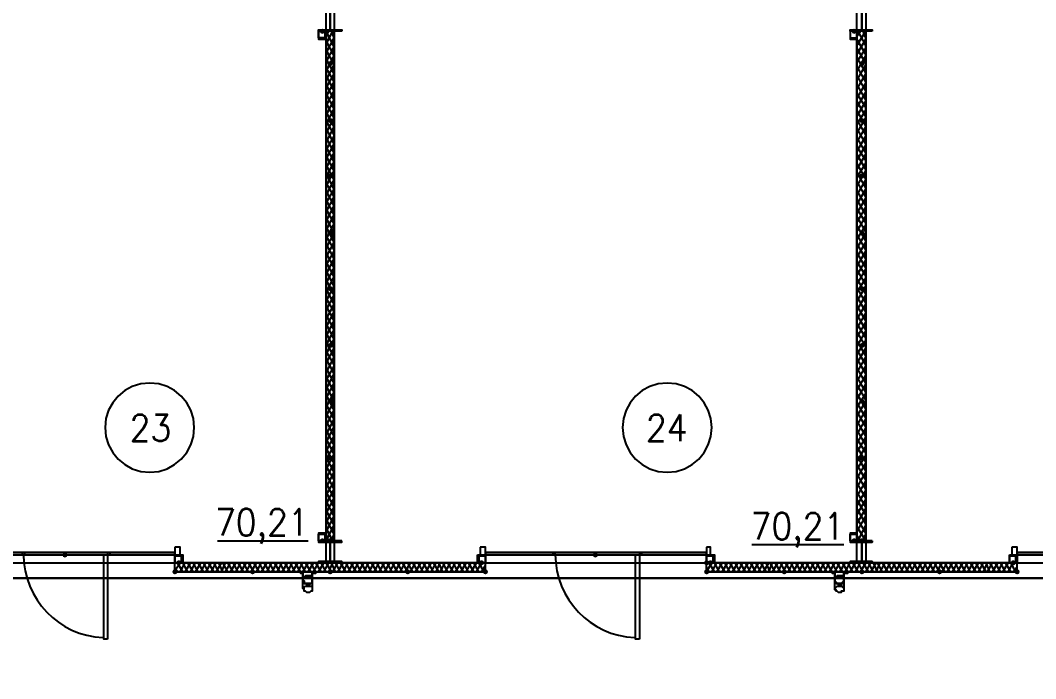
# Model space of a CAD drawing. Header units: millimetres. Extents: x 0 to 420, y 0 to 297.
# Drawn here: x 141.41 to 174.64, y 100.3 to 121.86 of the extents above; entities that cross this region are included whole.
import ezdxf

# ---------------------------------------------------------------- set-up
doc = ezdxf.new("R2010")
doc.units = ezdxf.units.MM
doc.layers.get('0').update_dxf_attribs({"linetype": 'CONTINUOUS'})
doc.styles.get("Standard").update_dxf_attribs({"font": 'STANDARD'})

msp = doc.modelspace()

# ---------------------------------------------------------------- hatches: boundary and pattern name
at = {"true_color": 0x000007}
for points in [[(151.384, 121.496667), (151.359129, 121.436871), (151.299333, 121.412), (151.239538, 121.436871), (151.214667, 121.496667), (151.239537, 121.556462), (151.299333, 121.581333), (151.359129, 121.556463)], [(168.783, 121.496667), (168.758129, 121.436871), (168.698333, 121.412), (168.638537, 121.436871), (168.613667, 121.496667), (168.638537, 121.556462), (168.698333, 121.581333), (168.758129, 121.556463)], [(151.638, 120.438333), (151.613129, 120.378537), (151.553333, 120.353667), (151.493538, 120.378537), (151.468667, 120.438333), (151.493537, 120.498129), (151.553333, 120.523), (151.613129, 120.498129)], [(169.037, 120.438333), (169.012129, 120.378537), (168.952333, 120.353667), (168.892538, 120.378537), (168.867667, 120.438333), (168.892537, 120.498129), (168.952333, 120.523), (169.012129, 120.498129)], [(151.638, 118.575667), (151.613129, 118.515871), (151.553333, 118.491), (151.493538, 118.515871), (151.468667, 118.575667), (151.493537, 118.635462), (151.553333, 118.660333), (151.613129, 118.635463)], [(169.037, 118.575667), (169.012129, 118.515871), (168.952333, 118.491), (168.892538, 118.515871), (168.867667, 118.575667), (168.892537, 118.635462), (168.952333, 118.660333), (169.012129, 118.635463)], [(151.638, 116.755333), (151.613129, 116.695538), (151.553333, 116.670667), (151.493538, 116.695538), (151.468667, 116.755333), (151.493537, 116.815129), (151.553333, 116.84), (151.613129, 116.815129)], [(169.037, 116.755333), (169.012129, 116.695538), (168.952333, 116.670667), (168.892538, 116.695538), (168.867667, 116.755333), (168.892537, 116.815129), (168.952333, 116.84), (169.012129, 116.815129)], [(151.638, 114.892667), (151.613129, 114.832871), (151.553333, 114.808), (151.493538, 114.832871), (151.468667, 114.892667), (151.493537, 114.952462), (151.553333, 114.977333), (151.613129, 114.952463)], [(169.037, 114.892667), (169.012129, 114.832871), (168.952333, 114.808), (168.892538, 114.832871), (168.867667, 114.892667), (168.892537, 114.952462), (168.952333, 114.977333), (169.012129, 114.952463)], [(151.638, 113.072333), (151.613129, 113.012538), (151.553333, 112.987667), (151.493538, 113.012538), (151.468667, 113.072333), (151.493537, 113.132129), (151.553333, 113.157), (151.613129, 113.132129)], [(169.037, 113.072333), (169.012129, 113.012538), (168.952333, 112.987667), (168.892538, 113.012538), (168.867667, 113.072333), (168.892537, 113.132129), (168.952333, 113.157), (169.012129, 113.132129)], [(151.638, 111.209667), (151.613129, 111.149871), (151.553333, 111.125), (151.493538, 111.149871), (151.468667, 111.209667), (151.493537, 111.269462), (151.553333, 111.294333), (151.613129, 111.269463)], [(169.037, 111.209667), (169.012129, 111.149871), (168.952333, 111.125), (168.892538, 111.149871), (168.867667, 111.209667), (168.892537, 111.269462), (168.952333, 111.294333), (169.012129, 111.269463)], [(151.638, 109.389333), (151.613129, 109.329537), (151.553333, 109.304667), (151.493538, 109.329537), (151.468667, 109.389333), (151.493537, 109.449129), (151.553333, 109.474), (151.613129, 109.449129)], [(169.037, 109.389333), (169.012129, 109.329537), (168.952333, 109.304667), (168.892538, 109.329537), (168.867667, 109.389333), (168.892537, 109.449129), (168.952333, 109.474), (169.012129, 109.449129)], [(151.638, 107.526667), (151.613129, 107.466871), (151.553333, 107.442), (151.493538, 107.466871), (151.468667, 107.526667), (151.493537, 107.586462), (151.553333, 107.611333), (151.613129, 107.586463)], [(169.037, 107.526667), (169.012129, 107.466871), (168.952333, 107.442), (168.892538, 107.466871), (168.867667, 107.526667), (168.892537, 107.586462), (168.952333, 107.611333), (169.012129, 107.586463)], [(151.384, 104.817333), (151.359129, 104.757537), (151.299333, 104.732667), (151.239538, 104.757537), (151.214667, 104.817333), (151.239537, 104.877129), (151.299333, 104.902), (151.359129, 104.877129)], [(151.638, 104.817333), (151.613129, 104.757537), (151.553333, 104.732667), (151.493538, 104.757537), (151.468667, 104.817333), (151.493537, 104.877129), (151.553333, 104.902), (151.613129, 104.877129)], [(168.783, 104.817333), (168.758129, 104.757537), (168.698333, 104.732667), (168.638537, 104.757537), (168.613667, 104.817333), (168.638537, 104.877129), (168.698333, 104.902), (168.758129, 104.877129)], [(169.037, 104.817333), (169.012129, 104.757537), (168.952333, 104.732667), (168.892538, 104.757537), (168.867667, 104.817333), (168.892537, 104.877129), (168.952333, 104.902), (169.012129, 104.877129)], [(142.959667, 104.351667), (142.934796, 104.291871), (142.875, 104.267), (142.815204, 104.291871), (142.790333, 104.351667), (142.815204, 104.411462), (142.875, 104.436333), (142.934796, 104.411463)], [(142.959667, 104.351667), (142.934796, 104.291871), (142.875, 104.267), (142.815204, 104.291871), (142.790333, 104.351667), (142.815204, 104.411462), (142.875, 104.436333), (142.934796, 104.411463)], [(160.316333, 104.351667), (160.291462, 104.291871), (160.231667, 104.267), (160.171871, 104.291871), (160.147, 104.351667), (160.171871, 104.411462), (160.231667, 104.436333), (160.291462, 104.411463)], [(160.316333, 104.351667), (160.291462, 104.291871), (160.231667, 104.267), (160.171871, 104.291871), (160.147, 104.351667), (160.171871, 104.411462), (160.231667, 104.436333), (160.291462, 104.411463)], [(146.685, 104.097667), (146.660129, 104.037871), (146.600333, 104.013), (146.540538, 104.037871), (146.515667, 104.097667), (146.540537, 104.157462), (146.600333, 104.182333), (146.660129, 104.157463)], [(156.591, 104.097667), (156.566129, 104.037871), (156.506333, 104.013), (156.446538, 104.037871), (156.421667, 104.097667), (156.446537, 104.157462), (156.506333, 104.182333), (156.566129, 104.157463)], [(163.957, 104.097667), (163.932129, 104.037871), (163.872333, 104.013), (163.812537, 104.037871), (163.787667, 104.097667), (163.812537, 104.157462), (163.872333, 104.182333), (163.932129, 104.157463)], [(164.084, 104.097667), (164.059129, 104.037871), (163.999333, 104.013), (163.939538, 104.037871), (163.914667, 104.097667), (163.939537, 104.157462), (163.999333, 104.182333), (164.059129, 104.157463)], [(173.99, 104.097667), (173.965129, 104.037871), (173.905333, 104.013), (173.845538, 104.037871), (173.820667, 104.097667), (173.845537, 104.157462), (173.905333, 104.182333), (173.965129, 104.157463)]]:
    msp.add_hatch(color=0, dxfattribs=at).paths.add_polyline_path(points, flags=0)
at = {"true_color": 0x0000fe}
for points in [[(146.558, 103.801333), (146.533129, 103.741537), (146.473333, 103.716667), (146.413538, 103.741537), (146.388667, 103.801333), (146.413537, 103.861129), (146.473333, 103.886), (146.533129, 103.861129)], [(149.098, 103.801333), (149.073129, 103.741537), (149.013333, 103.716667), (148.953537, 103.741537), (148.928667, 103.801333), (148.953537, 103.861129), (149.013333, 103.886), (149.073129, 103.861129)], [(149.098, 103.801333), (149.073129, 103.741537), (149.013333, 103.716667), (148.953537, 103.741537), (148.928667, 103.801333), (148.953537, 103.861129), (149.013333, 103.886), (149.073129, 103.861129)], [(151.638, 103.801333), (151.613129, 103.741537), (151.553333, 103.716667), (151.493538, 103.741537), (151.468667, 103.801333), (151.493537, 103.861129), (151.553333, 103.886), (151.613129, 103.861129)], [(151.638, 103.801333), (151.613129, 103.741537), (151.553333, 103.716667), (151.493538, 103.741537), (151.468667, 103.801333), (151.493537, 103.861129), (151.553333, 103.886), (151.613129, 103.861129)], [(151.638, 103.801333), (151.613129, 103.741537), (151.553333, 103.716667), (151.493538, 103.741537), (151.468667, 103.801333), (151.493537, 103.861129), (151.553333, 103.886), (151.613129, 103.861129)], [(151.638, 103.801333), (151.613129, 103.741537), (151.553333, 103.716667), (151.493538, 103.741537), (151.468667, 103.801333), (151.493537, 103.861129), (151.553333, 103.886), (151.613129, 103.861129)], [(154.178, 103.801333), (154.153129, 103.741537), (154.093333, 103.716667), (154.033537, 103.741537), (154.008667, 103.801333), (154.033537, 103.861129), (154.093333, 103.886), (154.153129, 103.861129)], [(154.178, 103.801333), (154.153129, 103.741537), (154.093333, 103.716667), (154.033537, 103.741537), (154.008667, 103.801333), (154.033537, 103.861129), (154.093333, 103.886), (154.153129, 103.861129)], [(156.718, 103.801333), (156.693129, 103.741537), (156.633333, 103.716667), (156.573537, 103.741537), (156.548667, 103.801333), (156.573537, 103.861129), (156.633333, 103.886), (156.693129, 103.861129)], [(163.957, 103.801333), (163.932129, 103.741537), (163.872333, 103.716667), (163.812537, 103.741537), (163.787667, 103.801333), (163.812537, 103.861129), (163.872333, 103.886), (163.932129, 103.861129)], [(166.497, 103.801333), (166.472129, 103.741537), (166.412333, 103.716667), (166.352537, 103.741537), (166.327667, 103.801333), (166.352537, 103.861129), (166.412333, 103.886), (166.472129, 103.861129)], [(166.497, 103.801333), (166.472129, 103.741537), (166.412333, 103.716667), (166.352537, 103.741537), (166.327667, 103.801333), (166.352537, 103.861129), (166.412333, 103.886), (166.472129, 103.861129)], [(169.037, 103.801333), (169.012129, 103.741537), (168.952333, 103.716667), (168.892538, 103.741537), (168.867667, 103.801333), (168.892537, 103.861129), (168.952333, 103.886), (169.012129, 103.861129)], [(169.037, 103.801333), (169.012129, 103.741537), (168.952333, 103.716667), (168.892538, 103.741537), (168.867667, 103.801333), (168.892537, 103.861129), (168.952333, 103.886), (169.012129, 103.861129)], [(169.037, 103.801333), (169.012129, 103.741537), (168.952333, 103.716667), (168.892538, 103.741537), (168.867667, 103.801333), (168.892537, 103.861129), (168.952333, 103.886), (169.012129, 103.861129)], [(171.577, 103.801333), (171.552129, 103.741537), (171.492333, 103.716667), (171.432538, 103.741537), (171.407667, 103.801333), (171.432537, 103.861129), (171.492333, 103.886), (171.552129, 103.861129)], [(171.577, 103.801333), (171.552129, 103.741537), (171.492333, 103.716667), (171.432538, 103.741537), (171.407667, 103.801333), (171.432537, 103.861129), (171.492333, 103.886), (171.552129, 103.861129)], [(174.117, 103.801333), (174.092129, 103.741537), (174.032333, 103.716667), (173.972537, 103.741537), (173.947667, 103.801333), (173.972537, 103.861129), (174.032333, 103.886), (174.092129, 103.861129)]]:
    msp.add_hatch(color=0, dxfattribs=at).paths.add_polyline_path(points, flags=0)
at = {"true_color": 0x000007}
h = msp.add_hatch(color=0, dxfattribs=at)
h.paths.add_polyline_path([(146.473333, 103.801333), (151.553333, 103.801333)], flags=0)
h.paths.add_polyline_path([(151.553333, 103.801333), (146.473333, 103.801333)], flags=0)
h = msp.add_hatch(color=0, dxfattribs=at)
h.paths.add_polyline_path([(151.553333, 103.801333), (156.633333, 103.801333)], flags=0)
h.paths.add_polyline_path([(156.633333, 103.801333), (151.553333, 103.801333)], flags=0)
h = msp.add_hatch(color=0, dxfattribs=at)
h.paths.add_polyline_path([(163.872333, 103.801333), (168.952333, 103.801333)], flags=0)
h.paths.add_polyline_path([(168.952333, 103.801333), (163.872333, 103.801333)], flags=0)
h = msp.add_hatch(color=0, dxfattribs=at)
h.paths.add_polyline_path([(168.952333, 103.801333), (174.032333, 103.801333)], flags=0)
h.paths.add_polyline_path([(174.032333, 103.801333), (168.952333, 103.801333)], flags=0)

# ---------------------------------------------------------------- linework, layer by layer
at = {"color": 0, "true_color": 0x000007}
for points in [[(104.309333, 103.589667), (390.101667, 103.589667), (390.101667, 221.276333), (104.309333, 221.276333)], [(151.426333, 104.097667), (151.426333, 138.599333), (147.701, 138.599333), (134.535333, 138.599333), (134.323667, 138.599333), (134.323667, 104.097667)], [(151.934333, 138.599333), (151.680333, 138.599333), (151.680333, 104.097667), (168.783, 104.097667), (168.783, 138.599333), (165.1, 138.599333)], [(169.079333, 104.097667), (186.182, 104.097667), (186.182, 138.599333), (182.499, 138.599333), (169.333333, 138.599333), (169.079333, 138.599333)], [(151.934333, 121.496667), (151.172333, 121.496667), (151.172333, 121.539), (151.553333, 121.539), (151.553333, 122.174), (151.172333, 122.174), (151.172333, 122.216333), (151.934333, 122.216333), (151.934333, 122.174), (151.553333, 122.174), (151.553333, 121.539), (151.934333, 121.539)], [(169.291, 121.496667), (168.571333, 121.496667), (168.571333, 121.539), (168.952333, 121.539), (168.952333, 122.174), (168.571333, 122.174), (168.571333, 122.216333), (169.291, 122.216333), (169.291, 122.174), (168.952333, 122.174), (168.952333, 121.539), (169.291, 121.539)], [(151.426333, 121.496667), (151.172333, 121.496667), (151.172333, 121.242667), (151.426333, 121.242667)], [(151.384, 121.496667), (151.384, 121.285), (151.172333, 121.285), (151.172333, 121.496667)], [(151.426333, 121.496667), (151.426333, 104.817333), (151.680333, 104.817333), (151.680333, 121.496667)], [(168.783, 121.496667), (168.571333, 121.496667), (168.571333, 121.285), (168.783, 121.285), (168.783, 121.496667), (168.571333, 121.496667), (168.571333, 121.242667), (168.783, 121.242667)], [(168.783, 121.496667), (168.783, 104.817333), (169.079333, 104.817333), (169.079333, 121.496667)], [(151.426333, 105.071333), (151.172333, 105.071333), (151.172333, 104.817333), (151.426333, 104.817333)], [(151.384, 105.029), (151.384, 104.817333), (151.172333, 104.817333), (151.172333, 105.029)], [(168.783, 105.071333), (168.571333, 105.071333), (168.571333, 104.817333), (168.783, 104.817333)], [(168.783, 105.029), (168.783, 104.817333), (168.571333, 104.817333), (168.571333, 105.029)], [(151.934333, 104.817333), (151.172333, 104.817333), (151.172333, 104.775), (151.553333, 104.775), (151.553333, 104.14), (151.172333, 104.14), (151.172333, 104.097667), (151.934333, 104.097667), (151.934333, 104.14), (151.553333, 104.14), (151.553333, 104.775), (151.934333, 104.775)], [(169.291, 104.817333), (168.571333, 104.817333), (168.571333, 104.775), (168.952333, 104.775), (168.952333, 104.14), (168.571333, 104.14), (168.571333, 104.097667), (169.291, 104.097667), (169.291, 104.14), (168.952333, 104.14), (168.952333, 104.775), (169.291, 104.775)], [(139.234333, 104.351667), (146.473333, 104.351667), (146.473333, 104.436333), (139.234333, 104.436333)], [(141.478, 104.351667), (141.562667, 104.351667), (141.562667, 104.436333), (141.478, 104.436333)], [(144.272, 101.6), (144.145, 101.6), (144.145, 104.351667), (144.272, 104.351667)], [(144.272, 104.351667), (144.356667, 104.351667), (144.356667, 104.436333), (144.272, 104.436333)], [(146.473333, 104.605667), (146.473333, 104.351667), (146.642667, 104.351667), (146.642667, 104.605667)], [(146.473333, 104.351667), (146.727333, 104.351667), (146.727333, 104.097667), (146.473333, 104.097667)], [(156.379333, 104.351667), (156.633333, 104.351667), (156.633333, 104.097667), (156.379333, 104.097667)], [(156.464, 104.605667), (156.464, 104.351667), (156.633333, 104.351667), (156.633333, 104.605667)], [(156.633333, 104.351667), (163.872333, 104.351667), (163.872333, 104.436333), (156.633333, 104.436333)], [(158.834667, 104.351667), (158.919333, 104.351667), (158.919333, 104.436333), (158.834667, 104.436333)], [(161.671, 101.6), (161.544, 101.6), (161.544, 104.351667), (161.671, 104.351667)], [(161.671, 104.351667), (161.755667, 104.351667), (161.755667, 104.436333), (161.671, 104.436333)], [(163.872333, 104.605667), (163.872333, 104.351667), (163.999333, 104.351667), (163.999333, 104.605667)], [(163.872333, 104.351667), (164.126333, 104.351667), (164.126333, 104.097667), (163.872333, 104.097667)], [(173.778333, 104.351667), (174.032333, 104.351667), (174.032333, 104.097667), (173.778333, 104.097667)], [(173.863, 104.605667), (173.863, 104.351667), (174.032333, 104.351667), (174.032333, 104.605667)], [(174.032333, 104.351667), (181.271333, 104.351667), (181.271333, 104.436333), (174.032333, 104.436333)], [(146.473333, 104.309333), (146.473333, 104.097667), (146.685, 104.097667), (146.685, 104.309333)], [(156.421667, 104.309333), (156.421667, 104.097667), (156.633333, 104.097667), (156.633333, 104.309333)], [(163.872333, 104.309333), (163.872333, 104.097667), (164.084, 104.097667), (164.084, 104.309333)], [(173.778333, 104.309333), (173.778333, 104.097667), (173.99, 104.097667), (173.99, 104.309333)], [(146.473333, 103.801333), (151.553333, 103.801333)], [(151.553333, 103.801333), (146.473333, 103.801333)], [(146.473333, 103.801333), (151.553333, 103.801333)], [(146.473333, 103.801333), (151.553333, 103.801333)], [(151.087667, 103.759), (150.960667, 103.759), (150.960667, 103.547333), (150.960667, 103.505), (150.960667, 103.462667), (150.918333, 103.420333), (150.876, 103.420333), (150.876, 103.378), (150.833667, 103.378), (150.791333, 103.378), (150.749, 103.420333), (150.706667, 103.420333), (150.706667, 103.462667), (150.706667, 103.505), (150.664333, 103.505), (150.664333, 103.547333), (150.664333, 103.759), (150.579667, 103.759), (150.664333, 103.759), (150.664333, 103.547333), (150.706667, 103.505), (150.706667, 103.462667), (150.749, 103.420333), (150.791333, 103.420333), (150.833667, 103.420333), (150.876, 103.420333), (150.918333, 103.420333), (150.960667, 103.462667), (150.960667, 103.505), (150.960667, 103.547333), (150.960667, 103.759), (151.087667, 103.759), (150.960667, 103.759), (150.960667, 103.547333), (150.960667, 103.505), (150.960667, 103.462667), (150.918333, 103.420333), (150.876, 103.420333), (150.876, 103.378), (150.833667, 103.378), (150.791333, 103.378), (150.749, 103.420333), (150.706667, 103.420333), (150.706667, 103.462667), (150.706667, 103.505), (150.664333, 103.505), (150.664333, 103.547333), (150.664333, 103.759), (150.579667, 103.759), (150.664333, 103.759), (150.664333, 103.547333), (150.706667, 103.505), (150.706667, 103.462667), (150.749, 103.420333), (150.791333, 103.420333), (150.833667, 103.420333), (150.876, 103.420333), (150.918333, 103.420333), (150.960667, 103.462667), (150.960667, 103.505), (150.960667, 103.547333), (150.960667, 103.759), (151.087667, 103.759), (150.960667, 103.759), (150.960667, 103.547333), (150.960667, 103.505), (150.960667, 103.462667), (150.918333, 103.420333), (150.876, 103.420333), (150.833667, 103.420333), (150.791333, 103.420333), (150.749, 103.420333), (150.706667, 103.462667), (150.706667, 103.505), (150.664333, 103.547333), (150.664333, 103.759), (150.579667, 103.759), (150.664333, 103.759), (150.664333, 103.547333), (150.664333, 103.505), (150.706667, 103.505), (150.706667, 103.462667), (150.706667, 103.420333), (150.749, 103.420333), (150.791333, 103.378), (150.833667, 103.378), (150.876, 103.378), (150.876, 103.420333), (150.918333, 103.420333), (150.960667, 103.462667), (150.960667, 103.505), (150.960667, 103.547333), (150.960667, 103.759)], [(150.960667, 103.547333), (150.960667, 103.589667), (150.960667, 103.632), (150.918333, 103.632), (150.918333, 103.674333), (150.876, 103.674333), (150.833667, 103.674333), (150.791333, 103.674333), (150.749, 103.674333), (150.749, 103.632), (150.706667, 103.632), (150.706667, 103.589667), (150.664333, 103.547333), (150.706667, 103.505), (150.706667, 103.462667), (150.749, 103.420333), (150.791333, 103.420333), (150.833667, 103.420333), (150.876, 103.420333), (150.918333, 103.420333), (150.960667, 103.462667), (150.960667, 103.505), (150.960667, 103.547333), (150.960667, 103.505), (150.960667, 103.462667), (150.918333, 103.420333), (150.876, 103.420333), (150.833667, 103.420333), (150.791333, 103.420333), (150.749, 103.420333), (150.706667, 103.462667), (150.706667, 103.505), (150.664333, 103.547333), (150.706667, 103.589667), (150.706667, 103.632), (150.749, 103.632), (150.749, 103.674333), (150.791333, 103.674333), (150.833667, 103.674333), (150.876, 103.674333), (150.918333, 103.674333), (150.918333, 103.632), (150.960667, 103.632), (150.960667, 103.589667)], [(150.664333, 103.547333), (150.706667, 103.589667), (150.706667, 103.632), (150.749, 103.632), (150.749, 103.674333), (150.791333, 103.674333), (150.833667, 103.674333), (150.876, 103.674333), (150.918333, 103.674333), (150.918333, 103.632), (150.960667, 103.632), (150.960667, 103.589667), (150.960667, 103.547333), (150.960667, 103.505), (150.960667, 103.462667), (150.918333, 103.420333), (150.876, 103.420333), (150.833667, 103.420333), (150.791333, 103.420333), (150.749, 103.420333), (150.706667, 103.462667), (150.706667, 103.505)], [(151.553333, 103.801333), (156.633333, 103.801333)], [(156.633333, 103.801333), (151.553333, 103.801333)], [(156.633333, 103.801333), (151.553333, 103.801333)], [(156.633333, 103.801333), (151.553333, 103.801333)], [(163.872333, 103.801333), (168.952333, 103.801333)], [(168.952333, 103.801333), (163.872333, 103.801333)], [(163.872333, 103.801333), (168.952333, 103.801333)], [(163.872333, 103.801333), (168.952333, 103.801333)], [(168.486667, 103.759), (168.359667, 103.759), (168.359667, 103.547333), (168.359667, 103.505), (168.359667, 103.462667), (168.317333, 103.420333), (168.275, 103.420333), (168.275, 103.378), (168.232667, 103.378), (168.190333, 103.378), (168.148, 103.420333), (168.105667, 103.420333), (168.105667, 103.462667), (168.063333, 103.505), (168.063333, 103.547333), (168.063333, 103.759), (167.978667, 103.759), (168.063333, 103.759), (168.063333, 103.547333), (168.063333, 103.505), (168.105667, 103.462667), (168.105667, 103.420333), (168.148, 103.420333), (168.190333, 103.420333), (168.232667, 103.420333), (168.275, 103.420333), (168.317333, 103.420333), (168.317333, 103.462667), (168.359667, 103.462667), (168.359667, 103.505), (168.359667, 103.547333), (168.359667, 103.759), (168.486667, 103.759), (168.359667, 103.759), (168.359667, 103.547333), (168.359667, 103.505), (168.359667, 103.462667), (168.317333, 103.420333), (168.275, 103.420333), (168.275, 103.378), (168.232667, 103.378), (168.190333, 103.378), (168.148, 103.420333), (168.105667, 103.420333), (168.105667, 103.462667), (168.063333, 103.505), (168.063333, 103.547333), (168.063333, 103.759), (167.978667, 103.759), (168.063333, 103.759), (168.063333, 103.547333), (168.063333, 103.505), (168.105667, 103.462667), (168.105667, 103.420333), (168.148, 103.420333), (168.190333, 103.420333), (168.232667, 103.420333), (168.275, 103.420333), (168.317333, 103.420333), (168.317333, 103.462667), (168.359667, 103.462667), (168.359667, 103.505), (168.359667, 103.547333), (168.359667, 103.759), (168.486667, 103.759), (168.359667, 103.759), (168.359667, 103.547333), (168.359667, 103.505), (168.359667, 103.462667), (168.317333, 103.462667), (168.317333, 103.420333), (168.275, 103.420333), (168.232667, 103.420333), (168.190333, 103.420333), (168.148, 103.420333), (168.105667, 103.420333), (168.105667, 103.462667), (168.063333, 103.505), (168.063333, 103.547333), (168.063333, 103.759), (167.978667, 103.759), (168.063333, 103.759), (168.063333, 103.547333), (168.063333, 103.505), (168.105667, 103.462667), (168.105667, 103.420333), (168.148, 103.420333), (168.190333, 103.378), (168.232667, 103.378), (168.275, 103.378), (168.275, 103.420333), (168.317333, 103.420333), (168.359667, 103.462667), (168.359667, 103.505), (168.359667, 103.547333), (168.359667, 103.759)], [(168.359667, 103.547333), (168.359667, 103.589667), (168.359667, 103.632), (168.317333, 103.632), (168.317333, 103.674333), (168.275, 103.674333), (168.232667, 103.674333), (168.190333, 103.674333), (168.148, 103.674333), (168.105667, 103.632), (168.063333, 103.589667), (168.063333, 103.547333), (168.063333, 103.505), (168.105667, 103.462667), (168.105667, 103.420333), (168.148, 103.420333), (168.190333, 103.420333), (168.232667, 103.420333), (168.275, 103.420333), (168.317333, 103.420333), (168.317333, 103.462667), (168.359667, 103.462667), (168.359667, 103.505), (168.359667, 103.547333), (168.359667, 103.505), (168.359667, 103.462667), (168.317333, 103.462667), (168.317333, 103.420333), (168.275, 103.420333), (168.232667, 103.420333), (168.190333, 103.420333), (168.148, 103.420333), (168.105667, 103.420333), (168.105667, 103.462667), (168.063333, 103.505), (168.063333, 103.547333), (168.063333, 103.589667), (168.105667, 103.632), (168.148, 103.674333), (168.190333, 103.674333), (168.232667, 103.674333), (168.275, 103.674333), (168.317333, 103.674333), (168.317333, 103.632), (168.359667, 103.632), (168.359667, 103.589667)], [(168.063333, 103.547333), (168.063333, 103.589667), (168.105667, 103.632), (168.148, 103.674333), (168.190333, 103.674333), (168.232667, 103.674333), (168.275, 103.674333), (168.317333, 103.674333), (168.317333, 103.632), (168.359667, 103.632), (168.359667, 103.589667), (168.359667, 103.547333), (168.359667, 103.505), (168.359667, 103.462667), (168.317333, 103.462667), (168.317333, 103.420333), (168.275, 103.420333), (168.232667, 103.420333), (168.190333, 103.420333), (168.148, 103.420333), (168.105667, 103.420333), (168.105667, 103.462667), (168.063333, 103.505)], [(168.952333, 103.801333), (174.032333, 103.801333)], [(174.032333, 103.801333), (168.952333, 103.801333)], [(174.032333, 103.801333), (168.952333, 103.801333)], [(174.032333, 103.801333), (168.952333, 103.801333)], [(116.416667, 94.953667), (377.994333, 94.953667), (377.994333, 103.589667), (116.416667, 103.589667)], [(150.960667, 103.251), (150.960667, 103.208667), (150.960667, 103.166333), (150.918333, 103.166333), (150.876, 103.124), (150.833667, 103.124), (150.791333, 103.124), (150.749, 103.166333), (150.706667, 103.166333), (150.706667, 103.208667), (150.664333, 103.251), (150.706667, 103.251), (150.706667, 103.293333), (150.749, 103.335667), (150.791333, 103.335667), (150.833667, 103.335667), (150.876, 103.335667), (150.918333, 103.335667), (150.960667, 103.293333)], [(168.359667, 103.251), (168.359667, 103.208667), (168.359667, 103.166333), (168.317333, 103.166333), (168.275, 103.166333), (168.275, 103.124), (168.232667, 103.124), (168.190333, 103.124), (168.148, 103.166333), (168.105667, 103.166333), (168.105667, 103.208667), (168.063333, 103.208667), (168.063333, 103.251), (168.105667, 103.293333), (168.148, 103.335667), (168.190333, 103.335667), (168.232667, 103.335667), (168.275, 103.335667), (168.317333, 103.335667), (168.317333, 103.293333), (168.359667, 103.293333)]]:
    msp.add_lwpolyline(points, close=True, dxfattribs=at)
for points in [[(151.553333, 121.496667), (151.553333, 122.216333)], [(168.952333, 121.496667), (168.952333, 122.216333)], [(151.214667, 121.496667), (151.214667, 121.539)], [(151.299333, 121.285), (151.299333, 121.242667)], [(151.384, 121.496667), (151.384, 121.539)], [(151.426333, 121.369667), (151.511, 121.496667)], [(151.426333, 121.073333), (151.638, 121.496667)], [(151.680333, 120.988667), (151.426333, 121.496667)], [(151.426333, 120.777), (151.680333, 121.285)], [(151.680333, 121.285), (151.595667, 121.496667)], [(151.722667, 121.496667), (151.722667, 121.539)], [(151.892, 121.496667), (151.892, 121.539)], [(168.613667, 121.496667), (168.613667, 121.539)], [(168.698333, 121.285), (168.698333, 121.242667)], [(168.783, 121.496667), (168.783, 121.539)], [(168.783, 121.327333), (168.91, 121.496667)], [(168.783, 121.031), (169.079333, 121.496667)], [(169.079333, 121.031), (168.825333, 121.496667)], [(169.079333, 121.285), (168.994667, 121.496667)], [(169.121667, 121.496667), (169.121667, 121.539)], [(169.291, 121.496667), (169.291, 121.539)], [(151.680333, 120.692333), (151.426333, 121.200333)], [(151.426333, 120.480667), (151.680333, 120.988667)], [(168.783, 120.734667), (169.079333, 121.242667)], [(169.079333, 120.734667), (168.783, 121.242667)], [(168.783, 120.480667), (169.079333, 120.946333)], [(169.079333, 120.438333), (168.783, 120.946333)], [(151.680333, 120.396), (151.426333, 120.904)], [(151.426333, 120.184333), (151.680333, 120.692333)], [(151.680333, 120.099667), (151.426333, 120.607667)], [(168.783, 120.184333), (169.079333, 120.692333)], [(169.079333, 120.142), (168.783, 120.65)], [(151.426333, 119.888), (151.680333, 120.396)], [(151.680333, 119.845667), (151.426333, 120.311333)], [(168.783, 119.888), (169.079333, 120.396)], [(169.079333, 119.845667), (168.783, 120.353667)], [(151.426333, 119.634), (151.680333, 120.099667)], [(151.680333, 119.549333), (151.426333, 120.057333)], [(168.783, 119.591667), (169.079333, 120.099667)], [(169.079333, 119.549333), (168.783, 120.057333)], [(151.426333, 119.337667), (151.680333, 119.845667)], [(151.680333, 119.253), (151.426333, 119.761)], [(168.783, 119.295333), (169.079333, 119.803333)], [(169.079333, 119.253), (168.783, 119.761)], [(151.426333, 119.041333), (151.680333, 119.549333)], [(151.680333, 118.956667), (151.426333, 119.464667)], [(168.783, 118.999), (169.079333, 119.507)], [(169.079333, 118.999), (168.783, 119.464667)], [(151.426333, 118.745), (151.680333, 119.253)], [(151.680333, 118.660333), (151.426333, 119.168333)], [(151.426333, 118.448667), (151.680333, 118.956667)], [(168.783, 118.702667), (169.079333, 119.210667)], [(169.079333, 118.702667), (168.783, 119.210667)], [(151.680333, 118.364), (151.426333, 118.872)], [(151.426333, 118.152333), (151.680333, 118.660333)], [(168.783, 118.448667), (169.079333, 118.914333)], [(169.079333, 118.406333), (168.783, 118.914333)], [(168.783, 118.152333), (169.079333, 118.660333)], [(169.079333, 118.11), (168.783, 118.618)], [(151.680333, 118.11), (151.426333, 118.575667)], [(151.426333, 117.856), (151.680333, 118.364)], [(151.680333, 117.813667), (151.426333, 118.321667)], [(168.783, 117.856), (169.079333, 118.364)], [(169.079333, 117.813667), (168.783, 118.321667)], [(151.426333, 117.602), (151.680333, 118.067667)], [(151.680333, 117.517333), (151.426333, 118.025333)], [(168.783, 117.559667), (169.079333, 118.067667)], [(169.079333, 117.517333), (168.783, 118.025333)], [(151.426333, 117.305667), (151.680333, 117.813667)], [(151.680333, 117.221), (151.426333, 117.729)], [(168.783, 117.263333), (169.079333, 117.771333)], [(169.079333, 117.263333), (168.783, 117.729)], [(151.426333, 117.009333), (151.680333, 117.517333)], [(151.680333, 116.924667), (151.426333, 117.432667)], [(168.783, 116.967), (169.079333, 117.475)], [(169.079333, 116.967), (168.783, 117.475)], [(151.426333, 116.713), (151.680333, 117.221)], [(151.680333, 116.628333), (151.426333, 117.136333)], [(168.783, 116.713), (169.079333, 117.178667)], [(169.079333, 116.670667), (168.783, 117.178667)], [(151.426333, 116.416667), (151.680333, 116.924667)], [(151.680333, 116.332), (151.426333, 116.84)], [(151.426333, 116.120333), (151.680333, 116.628333)], [(168.783, 116.416667), (169.079333, 116.924667)], [(169.079333, 116.374333), (168.783, 116.882333)], [(168.783, 116.120333), (169.079333, 116.628333)], [(151.680333, 116.078), (151.426333, 116.543667)], [(151.426333, 115.866333), (151.680333, 116.332)], [(151.680333, 115.781667), (151.426333, 116.289667)], [(169.079333, 116.078), (168.783, 116.586)], [(168.783, 115.824), (169.079333, 116.332)], [(169.079333, 115.781667), (168.783, 116.289667)], [(151.426333, 115.57), (151.680333, 116.078)], [(151.680333, 115.485333), (151.426333, 115.993333)], [(168.783, 115.527667), (169.079333, 116.035667)], [(169.079333, 115.485333), (168.783, 115.993333)], [(151.426333, 115.273667), (151.680333, 115.781667)], [(151.680333, 115.189), (151.426333, 115.697)], [(168.783, 115.231333), (169.079333, 115.739333)], [(169.079333, 115.231333), (168.783, 115.697)], [(151.426333, 114.977333), (151.680333, 115.485333)], [(151.680333, 114.892667), (151.426333, 115.400667)], [(168.783, 114.935), (169.079333, 115.443)], [(169.079333, 114.935), (168.783, 115.443)], [(151.426333, 114.681), (151.680333, 115.189)], [(151.680333, 114.596333), (151.426333, 115.104333)], [(168.783, 114.681), (169.079333, 115.146667)], [(169.079333, 114.638667), (168.783, 115.146667)], [(151.426333, 114.384667), (151.680333, 114.892667)], [(151.680333, 114.342333), (151.426333, 114.808)], [(168.783, 114.384667), (169.079333, 114.892667)], [(169.079333, 114.342333), (168.783, 114.850333)], [(151.426333, 114.088333), (151.680333, 114.596333)], [(151.680333, 114.046), (151.426333, 114.554)], [(151.426333, 113.834333), (151.680333, 114.3)], [(168.783, 114.088333), (169.079333, 114.596333)], [(169.079333, 114.046), (168.783, 114.554)], [(168.783, 113.792), (169.079333, 114.3)], [(151.680333, 113.749667), (151.426333, 114.257667)], [(151.426333, 113.538), (151.680333, 114.046)], [(151.680333, 113.453333), (151.426333, 113.961333)], [(169.079333, 113.749667), (168.783, 114.257667)], [(168.783, 113.495667), (169.079333, 114.003667)], [(169.079333, 113.495667), (168.783, 113.961333)], [(151.426333, 113.241667), (151.680333, 113.749667)], [(151.680333, 113.157), (151.426333, 113.665)], [(168.783, 113.199333), (169.079333, 113.707333)], [(169.079333, 113.199333), (168.783, 113.707333)], [(151.426333, 112.945333), (151.680333, 113.453333)], [(151.680333, 112.860667), (151.426333, 113.368667)], [(168.783, 112.945333), (169.079333, 113.411)], [(169.079333, 112.903), (168.783, 113.411)], [(151.426333, 112.649), (151.680333, 113.157)], [(151.680333, 112.564333), (151.426333, 113.072333)], [(168.783, 112.649), (169.079333, 113.157)], [(169.079333, 112.606667), (168.783, 113.114667)], [(151.426333, 112.352667), (151.680333, 112.860667)], [(151.680333, 112.310333), (151.426333, 112.776)], [(168.783, 112.352667), (169.079333, 112.860667)], [(169.079333, 112.310333), (168.783, 112.818333)], [(151.426333, 112.056333), (151.680333, 112.564333)], [(151.680333, 112.014), (151.426333, 112.522)], [(151.426333, 111.802333), (151.680333, 112.310333)], [(168.783, 112.056333), (169.079333, 112.564333)], [(169.079333, 112.014), (168.783, 112.522)], [(151.680333, 111.717667), (151.426333, 112.225667)], [(151.426333, 111.506), (151.680333, 112.014)], [(168.783, 111.76), (169.079333, 112.268)], [(169.079333, 111.717667), (168.783, 112.225667)], [(168.783, 111.463667), (169.079333, 111.971667)], [(151.680333, 111.421333), (151.426333, 111.929333)], [(151.426333, 111.209667), (151.680333, 111.717667)], [(169.079333, 111.463667), (168.783, 111.929333)], [(168.783, 111.167333), (169.079333, 111.675333)], [(169.079333, 111.167333), (168.783, 111.675333)], [(151.680333, 111.125), (151.426333, 111.633)], [(151.426333, 110.913333), (151.680333, 111.421333)], [(151.680333, 110.828667), (151.426333, 111.336667)], [(168.783, 110.913333), (169.079333, 111.379)], [(169.079333, 110.871), (168.783, 111.379)], [(151.426333, 110.617), (151.680333, 111.125)], [(151.680333, 110.574667), (151.426333, 111.040333)], [(168.783, 110.617), (169.079333, 111.125)], [(169.079333, 110.574667), (168.783, 111.082667)], [(151.426333, 110.320667), (151.680333, 110.828667)], [(151.680333, 110.278333), (151.426333, 110.786333)], [(168.783, 110.320667), (169.079333, 110.828667)], [(169.079333, 110.278333), (168.783, 110.786333)], [(151.426333, 110.066667), (151.680333, 110.532333)], [(151.680333, 109.982), (151.426333, 110.49)], [(168.783, 110.024333), (169.079333, 110.532333)], [(169.079333, 109.982), (168.783, 110.49)], [(147.108333, 108.5215), (147.078661, 108.815844), (146.993561, 109.089996), (146.858905, 109.338083), (146.680566, 109.554232), (146.464416, 109.732572), (146.216329, 109.867228), (145.942177, 109.952328), (145.647833, 109.982), (145.35349, 109.952328), (145.079338, 109.867228), (144.831251, 109.732572), (144.615101, 109.554232), (144.436762, 109.338083), (144.302106, 109.089996), (144.217005, 108.815844), (144.187333, 108.5215)], [(151.426333, 109.770333), (151.680333, 110.278333)], [(151.680333, 109.685667), (151.426333, 110.193667)], [(151.426333, 109.474), (151.680333, 109.982)], [(164.041667, 108.5215), (164.011995, 108.815844), (163.926894, 109.089996), (163.792238, 109.338083), (163.613899, 109.554232), (163.397749, 109.732572), (163.149662, 109.867228), (162.87551, 109.952328), (162.581167, 109.982), (162.286823, 109.952328), (162.012671, 109.867228), (161.764584, 109.732572), (161.548434, 109.554232), (161.370095, 109.338083), (161.235439, 109.089996), (161.150339, 108.815844), (161.120667, 108.5215)], [(168.783, 109.728), (169.079333, 110.236)], [(169.079333, 109.685667), (168.783, 110.193667)], [(151.680333, 109.389333), (151.426333, 109.897333)], [(151.426333, 109.177667), (151.680333, 109.685667)], [(168.783, 109.431667), (169.079333, 109.939667)], [(169.079333, 109.431667), (168.783, 109.939667)], [(168.783, 109.177667), (169.079333, 109.643333)], [(169.079333, 109.135333), (168.783, 109.643333)], [(151.680333, 109.093), (151.426333, 109.601)], [(151.426333, 108.881333), (151.680333, 109.389333)], [(168.783, 108.881333), (169.079333, 109.389333)], [(169.079333, 108.839), (168.783, 109.347)], [(151.680333, 108.796667), (151.426333, 109.304667)], [(151.426333, 108.585), (151.680333, 109.093)], [(151.680333, 108.542667), (151.426333, 109.008333)], [(168.783, 108.585), (169.079333, 109.093)], [(169.079333, 108.542667), (168.783, 109.050667)], [(151.426333, 108.288667), (151.680333, 108.796667)], [(151.680333, 108.246333), (151.426333, 108.754333)], [(168.783, 108.288667), (169.079333, 108.796667)], [(169.079333, 108.246333), (168.783, 108.754333)], [(144.187333, 108.5215), (144.217005, 108.227156), (144.302106, 107.953004), (144.436762, 107.704917), (144.615101, 107.488768), (144.831251, 107.310428), (145.079338, 107.175772), (145.35349, 107.090672), (145.647833, 107.061), (145.942177, 107.090672), (146.216329, 107.175772), (146.464416, 107.310428), (146.680566, 107.488768), (146.858905, 107.704917), (146.993561, 107.953004), (147.078661, 108.227156), (147.108333, 108.5215)], [(151.426333, 108.034667), (151.680333, 108.542667)], [(151.680333, 107.95), (151.426333, 108.458)], [(161.120667, 108.5215), (161.150339, 108.227156), (161.235439, 107.953004), (161.370095, 107.704917), (161.548434, 107.488768), (161.764584, 107.310428), (162.012671, 107.175772), (162.286823, 107.090672), (162.581167, 107.061), (162.87551, 107.090672), (163.149662, 107.175772), (163.397749, 107.310428), (163.613899, 107.488768), (163.792238, 107.704917), (163.926894, 107.953004), (164.011995, 108.227156), (164.041667, 108.5215)], [(168.783, 107.992333), (169.079333, 108.500333)], [(169.079333, 107.95), (168.783, 108.458)], [(151.426333, 107.738333), (151.680333, 108.246333)], [(151.680333, 107.653667), (151.426333, 108.161667)], [(168.783, 107.696), (169.079333, 108.204)], [(169.079333, 107.696), (168.783, 108.161667)], [(151.426333, 107.442), (151.680333, 107.95)], [(151.680333, 107.357333), (151.426333, 107.865333)], [(151.426333, 107.145667), (151.680333, 107.653667)], [(168.783, 107.399667), (169.079333, 107.907667)], [(169.079333, 107.399667), (168.783, 107.907667)], [(151.680333, 107.061), (151.426333, 107.569)], [(151.426333, 106.849333), (151.680333, 107.357333)], [(168.783, 107.145667), (169.079333, 107.611333)], [(169.079333, 107.103333), (168.783, 107.611333)], [(168.783, 106.849333), (169.079333, 107.357333)], [(151.680333, 106.807), (151.426333, 107.272667)], [(151.426333, 106.553), (151.680333, 107.061)], [(151.680333, 106.510667), (151.426333, 107.018667)], [(169.079333, 106.807), (168.783, 107.315)], [(168.783, 106.553), (169.079333, 107.061)], [(169.079333, 106.510667), (168.783, 107.018667)], [(151.426333, 106.299), (151.680333, 106.764667)], [(151.680333, 106.214333), (151.426333, 106.722333)], [(168.783, 106.256667), (169.079333, 106.764667)], [(169.079333, 106.214333), (168.783, 106.722333)], [(151.426333, 106.002667), (151.680333, 106.510667)], [(151.680333, 105.918), (151.426333, 106.426)], [(168.783, 105.960333), (169.079333, 106.468333)], [(169.079333, 105.918), (168.783, 106.426)], [(151.426333, 105.706333), (151.680333, 106.214333)], [(151.680333, 105.621667), (151.426333, 106.129667)], [(168.783, 105.664), (169.079333, 106.172)], [(169.079333, 105.664), (168.783, 106.172)], [(151.426333, 105.41), (151.680333, 105.918)], [(151.680333, 105.325333), (151.426333, 105.833333)], [(168.783, 105.367667), (169.079333, 105.875667)], [(169.079333, 105.367667), (168.783, 105.875667)], [(151.426333, 105.113667), (151.680333, 105.621667)], [(151.680333, 105.029), (151.426333, 105.537)], [(151.426333, 104.817333), (151.680333, 105.325333)], [(168.783, 105.113667), (169.079333, 105.621667)], [(169.079333, 105.071333), (168.783, 105.579333)], [(168.825333, 104.817333), (169.079333, 105.325333)], [(151.299333, 105.071333), (151.299333, 105.029)], [(151.638, 104.817333), (151.426333, 105.240667)], [(151.595667, 104.817333), (151.680333, 105.029)], [(168.698333, 105.071333), (168.698333, 105.029)], [(169.079333, 104.817333), (168.783, 105.283)], [(168.994667, 104.817333), (169.079333, 105.029)], [(147.870333, 104.817333), (150.833667, 104.817333)], [(151.214667, 104.817333), (151.214667, 104.775)], [(151.384, 104.817333), (151.384, 104.775)], [(151.511, 104.817333), (151.426333, 104.986667)], [(151.553333, 104.817333), (151.553333, 104.097667)], [(151.722667, 104.817333), (151.722667, 104.775)], [(151.892, 104.817333), (151.892, 104.775)], [(165.354, 104.690333), (168.359667, 104.690333)], [(168.613667, 104.817333), (168.613667, 104.775)], [(168.91, 104.817333), (168.783, 104.986667)], [(168.783, 104.817333), (168.783, 104.775)], [(168.952333, 104.817333), (168.952333, 104.097667)], [(169.121667, 104.817333), (169.121667, 104.775)], [(169.291, 104.817333), (169.291, 104.775)], [(142.875, 104.351667), (139.234333, 104.351667), (139.234333, 104.224667)], [(141.520355, 104.362623), (141.534511, 104.093229), (141.574139, 103.831184), (141.638021, 103.577758), (141.724942, 103.334221), (141.833685, 103.101843), (141.963034, 102.881894), (142.111774, 102.675643), (142.278687, 102.484361), (142.462559, 102.309318), (142.662173, 102.151784), (142.876312, 102.013028), (143.103761, 101.89432), (143.343303, 101.796931), (143.593723, 101.72213), (143.853804, 101.671187), (144.122331, 101.645373)], [(146.473333, 104.224667), (146.473333, 104.351667), (142.875, 104.351667)], [(146.600333, 104.351667), (146.600333, 104.309333)], [(156.506333, 104.351667), (156.506333, 104.309333)], [(160.231667, 104.351667), (156.633333, 104.351667), (156.633333, 104.224667)], [(158.919354, 104.362623), (158.933511, 104.093229), (158.973139, 103.831184), (159.037021, 103.577758), (159.123942, 103.334221), (159.232685, 103.101843), (159.362034, 102.881894), (159.510774, 102.675643), (159.677687, 102.484361), (159.861559, 102.309318), (160.061173, 102.151784), (160.275312, 102.013028), (160.502761, 101.89432), (160.742303, 101.796931), (160.992723, 101.72213), (161.252804, 101.671187), (161.52133, 101.645373)], [(163.872333, 104.224667), (163.872333, 104.351667), (160.231667, 104.351667)], [(163.999333, 104.351667), (163.999333, 104.309333)], [(173.905333, 104.351667), (173.905333, 104.309333)], [(177.630667, 104.351667), (174.032333, 104.351667), (174.032333, 104.224667)], [(139.234333, 104.224667), (139.234333, 104.097667), (142.875, 104.097667)], [(142.875, 104.097667), (146.473333, 104.097667), (146.473333, 104.224667)], [(146.473333, 103.843667), (146.642667, 104.097667)], [(146.473333, 103.801333), (146.473333, 104.097667)], [(146.473333, 103.801333), (146.473333, 104.097667)], [(146.727333, 103.801333), (146.558, 104.097667)], [(146.642667, 103.801333), (146.812, 104.097667)], [(156.464, 104.097667), (146.642667, 104.097667)], [(146.896667, 103.801333), (146.727333, 104.097667)], [(146.812, 103.801333), (146.981333, 104.097667)], [(147.066, 103.801333), (146.896667, 104.097667)], [(146.981333, 103.801333), (147.150667, 104.097667)], [(147.235333, 103.801333), (147.066, 104.097667)], [(147.150667, 103.801333), (147.32, 104.097667)], [(147.404667, 103.801333), (147.235333, 104.097667)], [(147.32, 103.801333), (147.489333, 104.097667)], [(147.574, 103.801333), (147.404667, 104.097667)], [(147.489333, 103.801333), (147.658667, 104.097667)], [(147.743333, 103.801333), (147.574, 104.097667)], [(147.658667, 103.801333), (147.828, 104.097667)], [(147.912667, 103.801333), (147.743333, 104.097667)], [(147.828, 103.801333), (147.997333, 104.097667)], [(148.039667, 103.801333), (147.912667, 104.097667)], [(147.997333, 103.801333), (148.124333, 104.097667)], [(148.209, 103.801333), (148.039667, 104.097667)], [(148.124333, 103.801333), (148.293667, 104.097667)], [(148.378333, 103.801333), (148.209, 104.097667)], [(148.293667, 103.801333), (148.463, 104.097667)], [(148.547667, 103.801333), (148.378333, 104.097667)], [(148.463, 103.801333), (148.632333, 104.097667)], [(148.717, 103.801333), (148.547667, 104.097667)], [(148.632333, 103.801333), (148.801667, 104.097667)], [(148.886333, 103.801333), (148.717, 104.097667)], [(148.801667, 103.801333), (148.971, 104.097667)], [(149.055667, 103.801333), (148.886333, 104.097667)], [(148.971, 103.801333), (149.140333, 104.097667)], [(149.225, 103.801333), (149.055667, 104.097667)], [(149.140333, 103.801333), (149.309667, 104.097667)], [(149.394333, 103.801333), (149.225, 104.097667)], [(149.309667, 103.801333), (149.479, 104.097667)], [(149.563667, 103.801333), (149.394333, 104.097667)], [(149.479, 103.801333), (149.648333, 104.097667)], [(149.733, 103.801333), (149.563667, 104.097667)], [(149.648333, 103.801333), (149.817667, 104.097667)], [(149.902333, 103.801333), (149.733, 104.097667)], [(149.817667, 103.801333), (149.987, 104.097667)], [(150.071667, 103.801333), (149.902333, 104.097667)], [(149.987, 103.801333), (150.156333, 104.097667)], [(150.241, 103.801333), (150.071667, 104.097667)], [(150.156333, 103.801333), (150.325667, 104.097667)], [(150.410333, 103.801333), (150.241, 104.097667)], [(150.325667, 103.801333), (150.495, 104.097667)], [(150.579667, 103.801333), (150.410333, 104.097667)], [(150.495, 103.801333), (150.664333, 104.097667)], [(150.749, 103.801333), (150.579667, 104.097667)], [(150.664333, 103.801333), (150.833667, 104.097667)], [(150.918333, 103.801333), (150.749, 104.097667)], [(150.833667, 103.801333), (151.003, 104.097667)], [(151.087667, 103.801333), (150.918333, 104.097667)], [(151.003, 103.801333), (151.172333, 104.097667)], [(151.257, 103.801333), (151.087667, 104.097667)], [(151.172333, 103.801333), (151.341667, 104.097667)], [(151.214667, 104.14), (151.214667, 104.097667)], [(151.426333, 103.801333), (151.257, 104.097667)], [(151.341667, 103.801333), (151.511, 104.097667)], [(151.384, 104.14), (151.384, 104.097667)], [(151.595667, 103.801333), (151.426333, 104.097667)], [(151.511, 103.801333), (151.638, 104.097667)], [(151.722667, 103.801333), (151.595667, 104.097667)], [(151.638, 103.801333), (151.807333, 104.097667)], [(151.722667, 104.14), (151.722667, 104.097667)], [(151.892, 103.801333), (151.722667, 104.097667)], [(151.807333, 103.801333), (151.976667, 104.097667)], [(151.892, 104.14), (151.892, 104.097667)], [(152.061333, 103.801333), (151.892, 104.097667)], [(151.976667, 103.801333), (152.146, 104.097667)], [(152.230667, 103.801333), (152.061333, 104.097667)], [(152.146, 103.801333), (152.315333, 104.097667)], [(152.4, 103.801333), (152.230667, 104.097667)], [(152.315333, 103.801333), (152.484667, 104.097667)], [(152.569333, 103.801333), (152.4, 104.097667)], [(152.484667, 103.801333), (152.654, 104.097667)], [(152.738667, 103.801333), (152.569333, 104.097667)], [(152.654, 103.801333), (152.823333, 104.097667)], [(152.908, 103.801333), (152.738667, 104.097667)], [(152.823333, 103.801333), (152.992667, 104.097667)], [(153.077333, 103.801333), (152.908, 104.097667)], [(152.992667, 103.801333), (153.162, 104.097667)], [(153.246667, 103.801333), (153.077333, 104.097667)], [(153.162, 103.801333), (153.331333, 104.097667)], [(153.416, 103.801333), (153.246667, 104.097667)], [(153.331333, 103.801333), (153.500667, 104.097667)], [(153.585333, 103.801333), (153.416, 104.097667)], [(153.500667, 103.801333), (153.67, 104.097667)], [(153.754667, 103.801333), (153.585333, 104.097667)], [(153.67, 103.801333), (153.839333, 104.097667)], [(153.924, 103.801333), (153.754667, 104.097667)], [(153.839333, 103.801333), (154.008667, 104.097667)], [(154.093333, 103.801333), (153.924, 104.097667)], [(154.008667, 103.801333), (154.178, 104.097667)], [(154.262667, 103.801333), (154.093333, 104.097667)], [(154.178, 103.801333), (154.347333, 104.097667)], [(154.432, 103.801333), (154.262667, 104.097667)], [(154.347333, 103.801333), (154.516667, 104.097667)], [(154.601333, 103.801333), (154.432, 104.097667)], [(154.516667, 103.801333), (154.686, 104.097667)], [(154.770667, 103.801333), (154.601333, 104.097667)], [(154.686, 103.801333), (154.855333, 104.097667)], [(154.94, 103.801333), (154.770667, 104.097667)], [(154.855333, 103.801333), (155.024667, 104.097667)], [(155.109333, 103.801333), (154.94, 104.097667)], [(155.024667, 103.801333), (155.151667, 104.097667)], [(155.236333, 103.801333), (155.109333, 104.097667)], [(155.151667, 103.801333), (155.321, 104.097667)], [(155.405667, 103.801333), (155.236333, 104.097667)], [(155.321, 103.801333), (155.490333, 104.097667)], [(155.575, 103.801333), (155.405667, 104.097667)], [(155.490333, 103.801333), (155.659667, 104.097667)], [(155.744333, 103.801333), (155.575, 104.097667)], [(155.659667, 103.801333), (155.829, 104.097667)], [(155.913667, 103.801333), (155.744333, 104.097667)], [(155.829, 103.801333), (155.998333, 104.097667)], [(156.083, 103.801333), (155.913667, 104.097667)], [(155.998333, 103.801333), (156.167667, 104.097667)], [(156.252333, 103.801333), (156.083, 104.097667)], [(156.167667, 103.801333), (156.337, 104.097667)], [(156.421667, 103.801333), (156.252333, 104.097667)], [(156.337, 103.801333), (156.506333, 104.097667)], [(156.591, 103.801333), (156.421667, 104.097667)], [(156.506333, 103.801333), (156.633333, 104.013)], [(156.633333, 104.055333), (156.591, 104.097667)], [(156.633333, 104.224667), (156.633333, 104.097667), (160.231667, 104.097667)], [(156.633333, 103.801333), (156.633333, 104.097667)], [(156.633333, 103.801333), (156.633333, 104.097667)], [(160.231667, 104.097667), (163.872333, 104.097667), (163.872333, 104.224667)], [(163.872333, 103.801333), (164.041667, 104.097667)], [(163.872333, 103.801333), (163.872333, 104.097667)], [(163.872333, 103.801333), (163.872333, 104.097667)], [(164.126333, 103.801333), (163.957, 104.097667)], [(173.863, 104.097667), (163.999333, 104.097667)], [(164.041667, 103.801333), (164.211, 104.097667)], [(164.295667, 103.801333), (164.126333, 104.097667)], [(164.211, 103.801333), (164.380333, 104.097667)], [(164.465, 103.801333), (164.295667, 104.097667)], [(164.380333, 103.801333), (164.549667, 104.097667)], [(164.634333, 103.801333), (164.465, 104.097667)], [(164.549667, 103.801333), (164.719, 104.097667)], [(164.803667, 103.801333), (164.634333, 104.097667)], [(164.719, 103.801333), (164.888333, 104.097667)], [(164.973, 103.801333), (164.803667, 104.097667)], [(164.888333, 103.801333), (165.057667, 104.097667)], [(165.142333, 103.801333), (164.973, 104.097667)], [(165.057667, 103.801333), (165.227, 104.097667)], [(165.311667, 103.801333), (165.142333, 104.097667)], [(165.227, 103.801333), (165.396333, 104.097667)], [(165.481, 103.801333), (165.311667, 104.097667)], [(165.396333, 103.801333), (165.565667, 104.097667)], [(165.650333, 103.801333), (165.481, 104.097667)], [(165.565667, 103.801333), (165.735, 104.097667)], [(165.819667, 103.801333), (165.650333, 104.097667)], [(165.735, 103.801333), (165.904333, 104.097667)], [(165.946667, 103.801333), (165.819667, 104.097667)], [(165.904333, 103.801333), (166.031333, 104.097667)], [(166.116, 103.801333), (165.946667, 104.097667)], [(166.031333, 103.801333), (166.200667, 104.097667)], [(166.285333, 103.801333), (166.116, 104.097667)], [(166.200667, 103.801333), (166.37, 104.097667)], [(166.454667, 103.801333), (166.285333, 104.097667)], [(166.37, 103.801333), (166.539333, 104.097667)], [(166.624, 103.801333), (166.454667, 104.097667)], [(166.539333, 103.801333), (166.708667, 104.097667)], [(166.793333, 103.801333), (166.624, 104.097667)], [(166.708667, 103.801333), (166.878, 104.097667)], [(166.962667, 103.801333), (166.793333, 104.097667)], [(166.878, 103.801333), (167.047333, 104.097667)], [(167.132, 103.801333), (166.962667, 104.097667)], [(167.047333, 103.801333), (167.216667, 104.097667)], [(167.301333, 103.801333), (167.132, 104.097667)], [(167.216667, 103.801333), (167.386, 104.097667)], [(167.470667, 103.801333), (167.301333, 104.097667)], [(167.386, 103.801333), (167.555333, 104.097667)], [(167.64, 103.801333), (167.470667, 104.097667)], [(167.555333, 103.801333), (167.724667, 104.097667)], [(167.809333, 103.801333), (167.64, 104.097667)], [(167.724667, 103.801333), (167.894, 104.097667)], [(167.978667, 103.801333), (167.809333, 104.097667)], [(167.894, 103.801333), (168.063333, 104.097667)], [(168.148, 103.801333), (167.978667, 104.097667)], [(168.063333, 103.801333), (168.232667, 104.097667)], [(168.317333, 103.801333), (168.148, 104.097667)], [(168.232667, 103.801333), (168.402, 104.097667)], [(168.486667, 103.801333), (168.317333, 104.097667)], [(168.402, 103.801333), (168.571333, 104.097667)], [(168.656, 103.801333), (168.486667, 104.097667)], [(168.571333, 103.801333), (168.740667, 104.097667)], [(168.613667, 104.14), (168.613667, 104.097667)], [(168.825333, 103.801333), (168.656, 104.097667)], [(168.740667, 103.801333), (168.91, 104.097667)], [(168.783, 104.14), (168.783, 104.097667)], [(168.994667, 103.801333), (168.825333, 104.097667)], [(168.91, 103.801333), (169.079333, 104.097667)], [(169.164, 103.801333), (168.994667, 104.097667)], [(169.079333, 103.801333), (169.248667, 104.097667)], [(169.121667, 104.14), (169.121667, 104.097667)], [(169.333333, 103.801333), (169.164, 104.097667)], [(169.248667, 103.801333), (169.418, 104.097667)], [(169.291, 104.14), (169.291, 104.097667)], [(169.460333, 103.801333), (169.333333, 104.097667)], [(169.418, 103.801333), (169.545, 104.097667)], [(169.629667, 103.801333), (169.460333, 104.097667)], [(169.545, 103.801333), (169.714333, 104.097667)], [(169.799, 103.801333), (169.629667, 104.097667)], [(169.714333, 103.801333), (169.883667, 104.097667)], [(169.968333, 103.801333), (169.799, 104.097667)], [(169.883667, 103.801333), (170.053, 104.097667)], [(170.137667, 103.801333), (169.968333, 104.097667)], [(170.053, 103.801333), (170.222333, 104.097667)], [(170.307, 103.801333), (170.137667, 104.097667)], [(170.222333, 103.801333), (170.391667, 104.097667)], [(170.476333, 103.801333), (170.307, 104.097667)], [(170.391667, 103.801333), (170.561, 104.097667)], [(170.645667, 103.801333), (170.476333, 104.097667)], [(170.561, 103.801333), (170.730333, 104.097667)], [(170.815, 103.801333), (170.645667, 104.097667)], [(170.730333, 103.801333), (170.899667, 104.097667)], [(170.984333, 103.801333), (170.815, 104.097667)], [(170.899667, 103.801333), (171.069, 104.097667)], [(171.153667, 103.801333), (170.984333, 104.097667)], [(171.069, 103.801333), (171.238333, 104.097667)], [(171.323, 103.801333), (171.153667, 104.097667)], [(171.238333, 103.801333), (171.407667, 104.097667)], [(171.492333, 103.801333), (171.323, 104.097667)], [(171.407667, 103.801333), (171.577, 104.097667)], [(171.661667, 103.801333), (171.492333, 104.097667)], [(171.577, 103.801333), (171.746333, 104.097667)], [(171.831, 103.801333), (171.661667, 104.097667)], [(171.746333, 103.801333), (171.915667, 104.097667)], [(172.000333, 103.801333), (171.831, 104.097667)], [(171.915667, 103.801333), (172.085, 104.097667)], [(172.169667, 103.801333), (172.000333, 104.097667)], [(172.085, 103.801333), (172.254333, 104.097667)], [(172.339, 103.801333), (172.169667, 104.097667)], [(172.254333, 103.801333), (172.423667, 104.097667)], [(172.508333, 103.801333), (172.339, 104.097667)], [(172.423667, 103.801333), (172.593, 104.097667)], [(172.677667, 103.801333), (172.508333, 104.097667)], [(172.593, 103.801333), (172.762333, 104.097667)], [(172.847, 103.801333), (172.677667, 104.097667)], [(172.762333, 103.801333), (172.931667, 104.097667)], [(173.016333, 103.801333), (172.847, 104.097667)], [(172.931667, 103.801333), (173.058667, 104.097667)], [(173.143333, 103.801333), (173.016333, 104.097667)], [(173.058667, 103.801333), (173.228, 104.097667)], [(173.312667, 103.801333), (173.143333, 104.097667)], [(173.228, 103.801333), (173.397333, 104.097667)], [(173.482, 103.801333), (173.312667, 104.097667)], [(173.397333, 103.801333), (173.566667, 104.097667)], [(173.651333, 103.801333), (173.482, 104.097667)], [(173.566667, 103.801333), (173.736, 104.097667)], [(173.820667, 103.801333), (173.651333, 104.097667)], [(173.736, 103.801333), (173.905333, 104.097667)], [(173.99, 103.801333), (173.820667, 104.097667)], [(174.032333, 104.055333), (173.99, 104.097667)], [(174.032333, 104.224667), (174.032333, 104.097667), (177.630667, 104.097667)], [(174.032333, 103.801333), (174.032333, 104.097667)], [(174.032333, 103.801333), (174.032333, 104.097667)], [(146.558, 103.801333), (146.473333, 103.928333)], [(146.473333, 103.801333), (151.553333, 103.801333), (146.473333, 103.801333), (151.553333, 103.801333)], [(146.473333, 103.801333), (156.633333, 103.801333)], [(156.633333, 103.801333), (151.553333, 103.801333), (156.633333, 103.801333), (151.553333, 103.801333)], [(163.957, 103.801333), (163.872333, 103.970667)], [(163.872333, 103.801333), (168.952333, 103.801333), (163.872333, 103.801333), (168.952333, 103.801333)], [(163.872333, 103.801333), (174.032333, 103.801333)], [(174.032333, 103.801333), (168.952333, 103.801333), (174.032333, 103.801333), (168.952333, 103.801333)], [(173.905333, 103.801333), (174.032333, 103.970667)], [(150.664333, 103.251), (150.664333, 103.547333)], [(150.960667, 103.547333), (150.960667, 103.251)], [(168.063333, 103.251), (168.063333, 103.547333)], [(168.359667, 103.547333), (168.359667, 103.251)]]:
    msp.add_lwpolyline(points, dxfattribs=at)

# ---------------------------------------------------------------- texts
at = {"color": 0, "true_color": 0x000007, "char_height": 0.872032, "attachment_point": 1}
for s, insert, width in [('23', (144.991667, 108.949036), 1.06581688), ('24', (161.88266, 108.949036), 1.16270936), ('70,21', (147.785674, 105.858699), 2.56764984), ('70,21', (165.311667, 105.731695), 2.56764984)]:
    msp.add_mtext(s, dxfattribs=dict(at, insert=insert, width=width))

doc.saveas('drawing.dxf')
